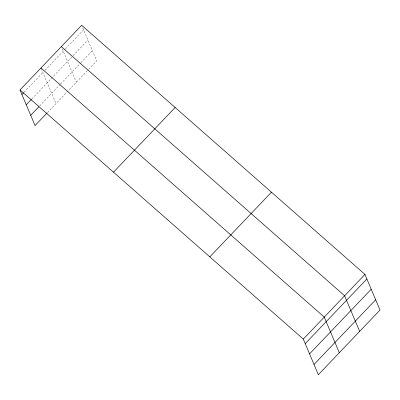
<?xml version="1.0" encoding="UTF-8"?>
<svg xmlns="http://www.w3.org/2000/svg" width="400" height="400" viewBox="0 0 400 400"><rect width="100%" height="100%" fill="white"/><g stroke="black" fill="none" stroke-linecap="round" stroke-linejoin="round"><path stroke-width="0.3" stroke-dasharray="2 1.5" d="M24.06 92.265L42.885 72.52M45.005 70.295L64.93 49.4M65.355 48.955L83.58 29.83M31.815 98.93L72.65 56.095M73.075 55.65L87.91 40.085M39.7 105.905L60.16 84.445M60.58 84L80.505 63.1M80.93 62.655L92.375 50.65M47.455 112.565L88.225 69.795M88.65 69.35L96.705 60.9L81.9 25.85M62.275 48.9L76.36 82.245M41.205 68.54L56.01 103.59"/><path stroke-width="0.6" d="M20 89.96L81.66 25.28L364.955 274.42L380 310.04L318.34 374.72L303.295 339.1L20 89.96L35.045 125.58L47.025 113.015M21.925 94.51L23.635 92.715M26.255 104.765L31.39 99.38M30.715 115.325L38.845 106.8M113.485 172.175L175.145 107.495M209.805 256.885L271.465 192.205M303.295 339.1L364.955 274.42M305.215 343.65L366.875 278.97M309.55 353.905L371.205 289.225M314.01 364.465L375.67 299.785M61.31 46.625L344.605 295.765L359.655 331.385M40.965 67.97L324.26 317.11L339.305 352.73"/></g></svg>
